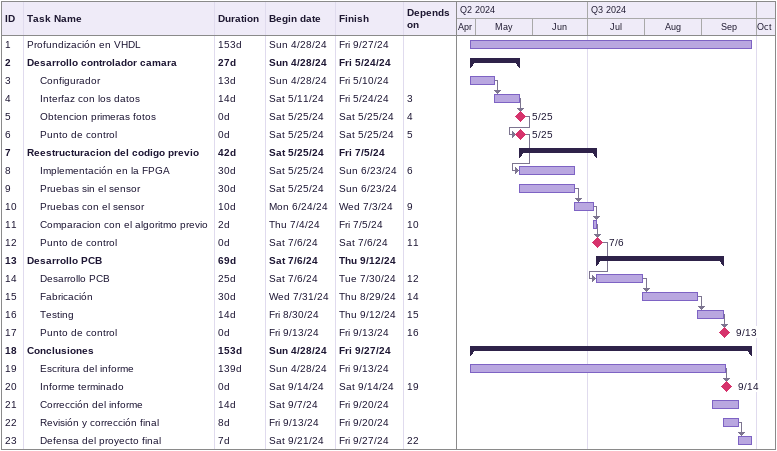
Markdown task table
| ID | Level | Task | Duration | Start | Finish | Predecessors |
|---|---|---|---|---|---|---|
| 1 | 1 | Profundización en VHDL | 153d | 2024-04-28 | 2024-09-27 |  |
| 2 | 1 | **Desarrollo controlador camara** | 27d | 2024-04-28 | 2024-05-24 |  |
| 3 | 2 | Configurador | 13d | 2024-04-28 | 2024-05-10 |  |
| 4 | 2 | Interfaz con los datos | 14d | 2024-05-11 | 2024-05-24 | 3 |
| 5 | 2 | Obtencion primeras fotos | 0d | 2024-05-25 | 2024-05-25 | 4 |
| 6 | 2 | Punto de control | 0d | 2024-05-25 | 2024-05-25 | 5 |
| 7 | 1 | **Reestructuracion del codigo previo** | 42d | 2024-05-25 | 2024-07-05 |  |
| 8 | 2 | Implementación en la FPGA | 30d | 2024-05-25 | 2024-06-23 | 6 |
| 9 | 2 | Pruebas sin el sensor | 30d | 2024-05-25 | 2024-06-23 |  |
| 10 | 2 | Pruebas con el sensor | 10d | 2024-06-24 | 2024-07-03 | 9 |
| 11 | 2 | Comparacion con el algoritmo previo | 2d | 2024-07-04 | 2024-07-05 | 10 |
| 12 | 2 | Punto de control | 0d | 2024-07-06 | 2024-07-06 | 11 |
| 13 | 1 | **Desarrollo PCB** | 69d | 2024-07-06 | 2024-09-12 |  |
| 14 | 2 | Desarrollo PCB | 25d | 2024-07-06 | 2024-07-30 | 12 |
| 15 | 2 | Fabricación | 30d | 2024-07-31 | 2024-08-29 | 14 |
| 16 | 2 | Testing | 14d | 2024-08-30 | 2024-09-12 | 15 |
| 17 | 2 | Punto de control | 0d | 2024-09-13 | 2024-09-13 | 16 |
| 18 | 1 | **Conclusiones** | 153d | 2024-04-28 | 2024-09-27 |  |
| 19 | 2 | Escritura del informe | 139d | 2024-04-28 | 2024-09-13 |  |
| 20 | 2 | Informe terminado | 0d | 2024-09-14 | 2024-09-14 | 19 |
| 21 | 2 | Corrección del informe | 14d | 2024-09-07 | 2024-09-20 |  |
| 22 | 2 | Revisión y corrección final | 8d | 2024-09-13 | 2024-09-20 |  |
| 23 | 2 | Defensa del proyecto final | 7d | 2024-09-21 | 2024-09-27 | 22 |
